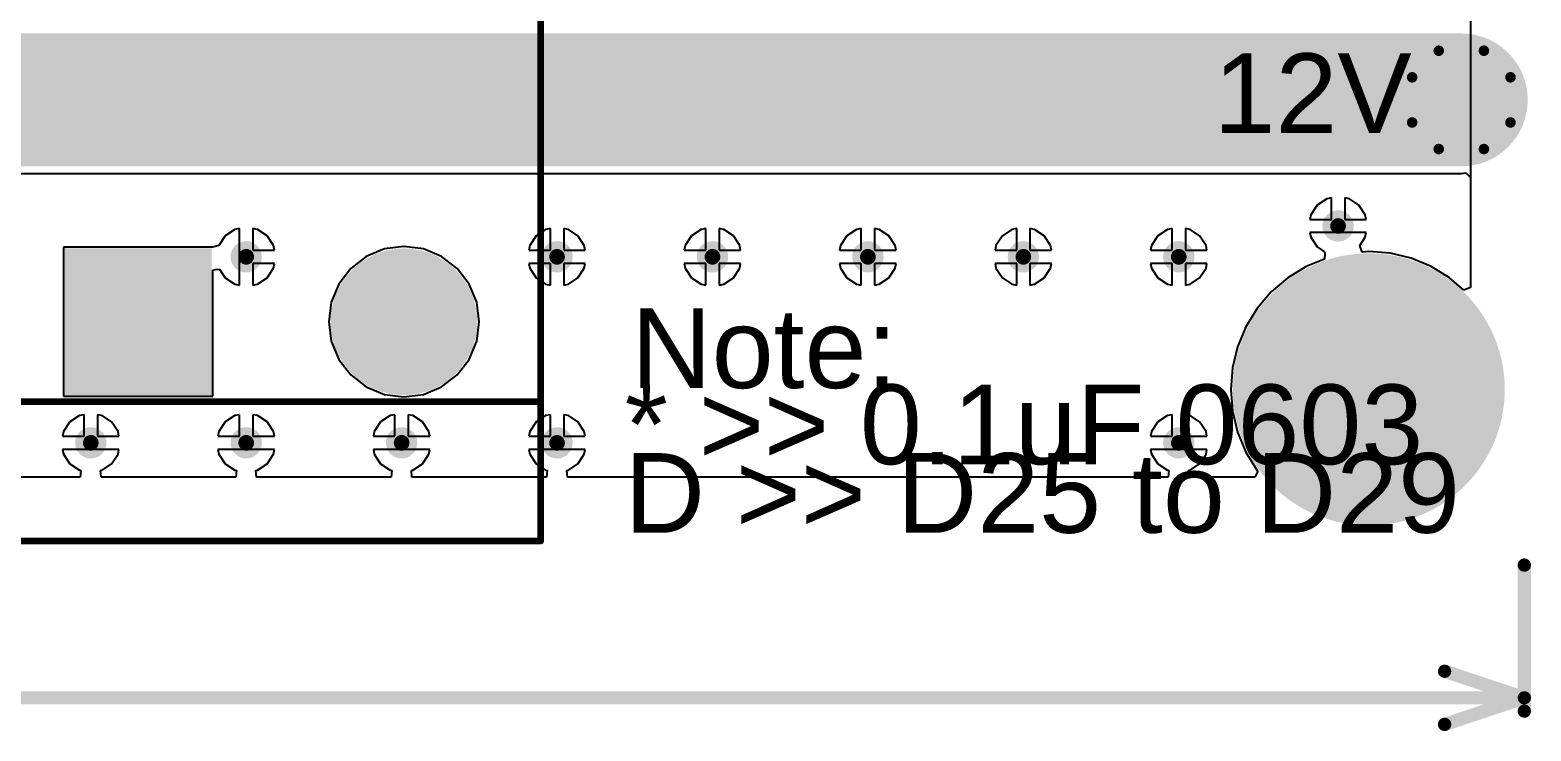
# Model space of a CAD drawing. Header units: millimetres. Extents: x -0.26 to 4.68, y -0.29 to 2.93.
# Drawn here: x 3.482 to 4.612, y -0.257 to 0.27 of the extents above; entities that cross this region are included whole.
import ezdxf

# ---------------------------------------------------------------- set-up
doc = ezdxf.new("R2010")
doc.units = ezdxf.units.MM
doc.header["$MEASUREMENT"] = 0
for name, color, linetype in [('BottomLayer', 5, 'Continuous'), ('BottomSolder', 6, 'Continuous'), ('Mechanical1', 6, 'Continuous'), ('MultiLayer', 9, 'Continuous'), ('PadHoleLayer', 156, 'Continuous'), ('TopLayer', 1, 'Continuous'), ('TopOverlay', 2, 'Continuous'), ('TopPaste', 8, 'Continuous'), ('TopSolder', 216, 'Continuous'), ('ViaHoleLayer', 16, 'Continuous')]:
    doc.layers.add(name, color=color, linetype=linetype)
doc.styles.add('Arial', font='arial.ttf', dxfattribs={"height": 0.2})

# ---------------------------------------------------------------- blocks, each defined once
blk = doc.blocks.new('HA0200500000G_12')
at = {"layer": 'BottomLayer'}
h = blk.add_hatch(color=5, dxfattribs=at)
edge = h.paths.add_edge_path()
edge.add_arc((-0.1, 0.15), 0.0512, 0, 360)
h = blk.add_hatch(color=5, dxfattribs=at)
edge = h.paths.add_edge_path()
edge.add_arc((0.1, 0.15), 0.0512, 0, 360)
blk.add_hatch(color=5, dxfattribs=at).paths.add_polyline_path([(-0.1512, -0.0988), (-0.0488, -0.0988), (-0.0488, -0.2012), (-0.1512, -0.2012)])
h = blk.add_hatch(color=5, dxfattribs=at)
edge = h.paths.add_edge_path()
edge.add_arc((0.1, -0.15), 0.0512, 0, 360)
at = {"layer": 'BottomSolder'}
h = blk.add_hatch(color=6, dxfattribs=at)
edge = h.paths.add_edge_path()
edge.add_arc((-0.1, 0.15), 0.0552, 0, 360)
h = blk.add_hatch(color=6, dxfattribs=at)
edge = h.paths.add_edge_path()
edge.add_arc((0.1, 0.15), 0.0552, 0, 360)
blk.add_hatch(color=6, dxfattribs=at).paths.add_polyline_path([(-0.1552, -0.0948), (-0.0448, -0.0948), (-0.0448, -0.2052), (-0.1552, -0.2052)])
h = blk.add_hatch(color=6, dxfattribs=at)
edge = h.paths.add_edge_path()
edge.add_arc((0.1, -0.15), 0.0552, 0, 360)
at = {"layer": 'MultiLayer'}
h = blk.add_hatch(color=9, dxfattribs=at)
edge = h.paths.add_edge_path()
edge.add_arc((-0.1, 0.15), 0.0512, 0, 360)
h = blk.add_hatch(color=9, dxfattribs=at)
edge = h.paths.add_edge_path()
edge.add_arc((0.1, 0.15), 0.0512, 0, 360)
blk.add_hatch(color=9, dxfattribs=at).paths.add_polyline_path([(-0.1512, -0.0988), (-0.0488, -0.0988), (-0.0488, -0.2012), (-0.1512, -0.2012)])
h = blk.add_hatch(color=9, dxfattribs=at)
edge = h.paths.add_edge_path()
edge.add_arc((0.1, -0.15), 0.0512, 0, 360)
at = {"layer": 'PadHoleLayer'}
h = blk.add_hatch(color=156, dxfattribs=at)
edge = h.paths.add_edge_path()
edge.add_arc((-0.1, 0.15), 0.0256, 0, 360)
h = blk.add_hatch(color=156, dxfattribs=at)
edge = h.paths.add_edge_path()
edge.add_arc((0.1, 0.15), 0.0256, 0, 360)
h = blk.add_hatch(color=156, dxfattribs=at)
edge = h.paths.add_edge_path()
edge.add_arc((-0.1, -0.15), 0.0256, 0, 360)
h = blk.add_hatch(color=156, dxfattribs=at)
edge = h.paths.add_edge_path()
edge.add_arc((0.1, -0.15), 0.0256, 0, 360)
at = {"layer": 'TopLayer'}
h = blk.add_hatch(color=1, dxfattribs=at)
edge = h.paths.add_edge_path()
edge.add_arc((-0.1, 0.15), 0.0512, 0, 360)
h = blk.add_hatch(color=1, dxfattribs=at)
edge = h.paths.add_edge_path()
edge.add_arc((0.1, 0.15), 0.0512, 0, 360)
blk.add_hatch(color=1, dxfattribs=at).paths.add_polyline_path([(-0.1512, -0.0988), (-0.0488, -0.0988), (-0.0488, -0.2012), (-0.1512, -0.2012)])
h = blk.add_hatch(color=1, dxfattribs=at)
edge = h.paths.add_edge_path()
edge.add_arc((0.1, -0.15), 0.0512, 0, 360)
at = {"layer": 'TopSolder'}
h = blk.add_hatch(color=216, dxfattribs=at)
edge = h.paths.add_edge_path()
edge.add_arc((-0.1, 0.15), 0.0552, 0, 360)
h = blk.add_hatch(color=216, dxfattribs=at)
edge = h.paths.add_edge_path()
edge.add_arc((0.1, 0.15), 0.0552, 0, 360)
blk.add_hatch(color=216, dxfattribs=at).paths.add_polyline_path([(-0.1552, -0.0948), (-0.0448, -0.0948), (-0.0448, -0.2052), (-0.1552, -0.2052)])
h = blk.add_hatch(color=216, dxfattribs=at)
edge = h.paths.add_edge_path()
edge.add_arc((0.1, -0.15), 0.0552, 0, 360)
at = {"layer": 'TopOverlay', "const_width": 0.005}
for points in [[(-0.301, 0.212), (0.203, 0.212)], [(-0.301, -0.21), (-0.301, 0.212)], [(0.203, -0.315), (0.203, 0.212)], [(-0.301, -0.21), (-0.195, -0.21)], [(-0.195, -0.21), (0.203, -0.21)], [(-0.195, -0.315), (-0.195, -0.21)], [(-0.195, -0.315), (0.203, -0.315)]]:
    blk.add_lwpolyline(points, dxfattribs=at)
at = {"layer": 'TopOverlay', "const_width": 0.0025}
for points in [[(-0.3023, 0.212, 1), (-0.2998, 0.212, 1)], [(-0.3023, 0.212, 1), (-0.2998, 0.212, 1)], [(0.2018, 0.212, 1), (0.2042, 0.212, 1)], [(0.2018, 0.212, 1), (0.2042, 0.212, 1)], [(-0.3023, -0.21, 1), (-0.2998, -0.21, 1)], [(-0.3023, -0.21, 1), (-0.2998, -0.21, 1)], [(-0.1963, -0.21, 1), (-0.1938, -0.21, 1)], [(-0.1963, -0.21, 1), (-0.1938, -0.21, 1)], [(-0.1963, -0.21, 1), (-0.1938, -0.21, 1)], [(0.2018, -0.21, 1), (0.2042, -0.21, 1)], [(-0.1963, -0.315, 1), (-0.1938, -0.315, 1)], [(-0.1963, -0.315, 1), (-0.1938, -0.315, 1)], [(0.2018, -0.315, 1), (0.2042, -0.315, 1)], [(0.2018, -0.315, 1), (0.2042, -0.315, 1)]]:
    blk.add_lwpolyline(points, format="xyb", close=True, dxfattribs=at)
blk = doc.blocks.new('T__________88')
at = {"layer": 'TopLayer'}
blk.add_hatch(color=1, dxfattribs=at).paths.add_polyline_path([(0.015, 0.03), (-0.015, 0.03), (-0.03, 0.015), (-0.03, -0.015), (-0.015, -0.03), (0.015, -0.03), (0.03, -0.015), (0.03, 0.015)])
at = {"layer": 'TopPaste'}
blk.add_hatch(color=8, dxfattribs=at).paths.add_polyline_path([(0.015, 0.03), (-0.015, 0.03), (-0.03, 0.015), (-0.03, -0.015), (-0.015, -0.03), (0.015, -0.03), (0.03, -0.015), (0.03, 0.015)])
at = {"layer": 'TopSolder'}
blk.add_hatch(color=216, dxfattribs=at).paths.add_polyline_path([(0.017, 0.034), (-0.017, 0.034), (-0.034, 0.017), (-0.034, -0.017), (-0.017, -0.034), (0.017, -0.034), (0.034, -0.017), (0.034, 0.017)])
at = {"layer": 'TopOverlay', "const_width": 0.00787}
for points in [[(-0.037, 0.017), (-0.017, 0.037)], [(-0.017, 0.037), (0.017, 0.037)], [(-0.017, 0.037), (0.017, 0.037)], [(0.017, 0.037), (0.037, 0.017)], [(-0.037, -0.017), (-0.037, 0.017)], [(0.037, -0.017), (0.037, 0.017)], [(-0.037, -0.017), (-0.017, -0.037)], [(0.017, -0.037), (0.037, -0.017)], [(-0.017, -0.037), (0.017, -0.037)], [(-0.017, -0.037), (0.017, -0.037)]]:
    blk.add_lwpolyline(points, dxfattribs=at)
at = {"layer": 'TopOverlay', "const_width": 0.00394}
for points in [[(-0.019, 0.037, 1), (-0.015, 0.037, 1)], [(-0.019, 0.037, 1), (-0.015, 0.037, 1)], [(-0.019, 0.037, 1), (-0.015, 0.037, 1)], [(0.015, 0.037, 1), (0.019, 0.037, 1)], [(0.015, 0.037, 1), (0.019, 0.037, 1)], [(0.015, 0.037, 1), (0.019, 0.037, 1)], [(-0.039, 0.017, 1), (-0.035, 0.017, 1)], [(-0.039, 0.017, 1), (-0.035, 0.017, 1)], [(0.035, 0.017, 1), (0.039, 0.017, 1)], [(0.035, 0.017, 1), (0.039, 0.017, 1)], [(-0.039, -0.017, 1), (-0.035, -0.017, 1)], [(-0.039, -0.017, 1), (-0.035, -0.017, 1)], [(0.035, -0.017, 1), (0.039, -0.017, 1)], [(0.035, -0.017, 1), (0.039, -0.017, 1)], [(-0.019, -0.037, 1), (-0.015, -0.037, 1)], [(-0.019, -0.037, 1), (-0.015, -0.037, 1)], [(-0.019, -0.037, 1), (-0.015, -0.037, 1)], [(0.015, -0.037, 1), (0.019, -0.037, 1)], [(0.015, -0.037, 1), (0.019, -0.037, 1)], [(0.015, -0.037, 1), (0.019, -0.037, 1)]]:
    blk.add_lwpolyline(points, format="xyb", close=True, dxfattribs=at)

msp = doc.modelspace()

# ---------------------------------------------------------------- hatches: boundary and pattern name
at = {"layer": 'BottomLayer'}
h = msp.add_hatch(color=5, dxfattribs=at)
edge = h.paths.add_edge_path()
edge.add_arc((4.467, 0.123), 0.0118, 0, 360)
h = msp.add_hatch(color=5, dxfattribs=at)
edge = h.paths.add_edge_path()
edge.add_arc((3.6451, 0.0998), 0.0118, 0, 360)
h = msp.add_hatch(color=5, dxfattribs=at)
edge = h.paths.add_edge_path()
edge.add_arc((3.8791, 0.0998), 0.0118, 0, 360)
h = msp.add_hatch(color=5, dxfattribs=at)
edge = h.paths.add_edge_path()
edge.add_arc((3.9961, 0.0998), 0.0118, 0, 360)
h = msp.add_hatch(color=5, dxfattribs=at)
edge = h.paths.add_edge_path()
edge.add_arc((4.1131, 0.0998), 0.0118, 0, 360)
h = msp.add_hatch(color=5, dxfattribs=at)
edge = h.paths.add_edge_path()
edge.add_arc((4.2301, 0.0998), 0.0118, 0, 360)
h = msp.add_hatch(color=5, dxfattribs=at)
edge = h.paths.add_edge_path()
edge.add_arc((4.3471, 0.0998), 0.0118, 0, 360)
h = msp.add_hatch(color=5, dxfattribs=at)
edge = h.paths.add_edge_path()
edge.add_arc((4.4901, 0), 0.0984, 0, 360)
h = msp.add_hatch(color=5, dxfattribs=at)
edge = h.paths.add_edge_path()
edge.add_arc((3.5281, -0.0402), 0.0118, 0, 360)
h = msp.add_hatch(color=5, dxfattribs=at)
edge = h.paths.add_edge_path()
edge.add_arc((3.6451, -0.0402), 0.0118, 0, 360)
h = msp.add_hatch(color=5, dxfattribs=at)
edge = h.paths.add_edge_path()
edge.add_arc((3.7621, -0.0402), 0.0118, 0, 360)
h = msp.add_hatch(color=5, dxfattribs=at)
edge = h.paths.add_edge_path()
edge.add_arc((3.8791, -0.0402), 0.0118, 0, 360)
h = msp.add_hatch(color=5, dxfattribs=at)
edge = h.paths.add_edge_path()
edge.add_arc((4.3471, -0.0402), 0.0118, 0, 360)
at = {"layer": 'BottomSolder'}
h = msp.add_hatch(color=6, dxfattribs=at)
edge = h.paths.add_edge_path()
edge.add_arc((4.467, 0.123), 0.00591, 0, 360)
h = msp.add_hatch(color=6, dxfattribs=at)
edge = h.paths.add_edge_path()
edge.add_arc((3.6451, 0.0998), 0.00591, 0, 360)
h = msp.add_hatch(color=6, dxfattribs=at)
edge = h.paths.add_edge_path()
edge.add_arc((3.8791, 0.0998), 0.00591, 0, 360)
h = msp.add_hatch(color=6, dxfattribs=at)
edge = h.paths.add_edge_path()
edge.add_arc((3.9961, 0.0998), 0.00591, 0, 360)
h = msp.add_hatch(color=6, dxfattribs=at)
edge = h.paths.add_edge_path()
edge.add_arc((4.1131, 0.0998), 0.00591, 0, 360)
h = msp.add_hatch(color=6, dxfattribs=at)
edge = h.paths.add_edge_path()
edge.add_arc((4.2301, 0.0998), 0.00591, 0, 360)
h = msp.add_hatch(color=6, dxfattribs=at)
edge = h.paths.add_edge_path()
edge.add_arc((4.3471, 0.0998), 0.00591, 0, 360)
h = msp.add_hatch(color=6, dxfattribs=at)
edge = h.paths.add_edge_path()
edge.add_arc((4.4901, 0), 0.1024, 0, 360)
h = msp.add_hatch(color=6, dxfattribs=at)
edge = h.paths.add_edge_path()
edge.add_arc((3.5281, -0.0402), 0.00591, 0, 360)
h = msp.add_hatch(color=6, dxfattribs=at)
edge = h.paths.add_edge_path()
edge.add_arc((3.6451, -0.0402), 0.00591, 0, 360)
h = msp.add_hatch(color=6, dxfattribs=at)
edge = h.paths.add_edge_path()
edge.add_arc((3.7621, -0.0402), 0.00591, 0, 360)
h = msp.add_hatch(color=6, dxfattribs=at)
edge = h.paths.add_edge_path()
edge.add_arc((3.8791, -0.0402), 0.00591, 0, 360)
h = msp.add_hatch(color=6, dxfattribs=at)
edge = h.paths.add_edge_path()
edge.add_arc((4.3471, -0.0402), 0.00591, 0, 360)
at = {"layer": 'MultiLayer'}
h = msp.add_hatch(color=9, dxfattribs=at)
edge = h.paths.add_edge_path()
edge.add_arc((4.4901, 0), 0.0984, 0, 360)
at = {"layer": 'PadHoleLayer'}
h = msp.add_hatch(color=156, dxfattribs=at)
edge = h.paths.add_edge_path()
edge.add_arc((4.4901, 0), 0.061, 0, 360)
at = {"layer": 'TopLayer'}
h = msp.add_hatch(color=1, dxfattribs=at)
edge = h.paths.add_edge_path()
edge.add_arc((4.467, 0.123), 0.0118, 0, 360)
h = msp.add_hatch(color=1, dxfattribs=at)
edge = h.paths.add_edge_path()
edge.add_arc((3.6451, 0.0998), 0.0118, 0, 360)
h = msp.add_hatch(color=1, dxfattribs=at)
edge = h.paths.add_edge_path()
edge.add_arc((3.8791, 0.0998), 0.0118, 0, 360)
h = msp.add_hatch(color=1, dxfattribs=at)
edge = h.paths.add_edge_path()
edge.add_arc((3.9961, 0.0998), 0.0118, 0, 360)
h = msp.add_hatch(color=1, dxfattribs=at)
edge = h.paths.add_edge_path()
edge.add_arc((4.1131, 0.0998), 0.0118, 0, 360)
h = msp.add_hatch(color=1, dxfattribs=at)
edge = h.paths.add_edge_path()
edge.add_arc((4.2301, 0.0998), 0.0118, 0, 360)
h = msp.add_hatch(color=1, dxfattribs=at)
edge = h.paths.add_edge_path()
edge.add_arc((4.3471, 0.0998), 0.0118, 0, 360)
h = msp.add_hatch(color=1, dxfattribs=at)
edge = h.paths.add_edge_path()
edge.add_arc((4.4901, 0), 0.0984, 0, 360)
h = msp.add_hatch(color=1, dxfattribs=at)
edge = h.paths.add_edge_path()
edge.add_arc((3.5281, -0.0402), 0.0118, 0, 360)
h = msp.add_hatch(color=1, dxfattribs=at)
edge = h.paths.add_edge_path()
edge.add_arc((3.6451, -0.0402), 0.0118, 0, 360)
h = msp.add_hatch(color=1, dxfattribs=at)
edge = h.paths.add_edge_path()
edge.add_arc((3.7621, -0.0402), 0.0118, 0, 360)
h = msp.add_hatch(color=1, dxfattribs=at)
edge = h.paths.add_edge_path()
edge.add_arc((3.8791, -0.0402), 0.0118, 0, 360)
h = msp.add_hatch(color=1, dxfattribs=at)
edge = h.paths.add_edge_path()
edge.add_arc((4.3471, -0.0402), 0.0118, 0, 360)
at = {"layer": 'TopSolder'}
h = msp.add_hatch(color=216, dxfattribs=at)
edge = h.paths.add_edge_path()
edge.add_arc((4.467, 0.123), 0.00591, 0, 360)
h = msp.add_hatch(color=216, dxfattribs=at)
edge = h.paths.add_edge_path()
edge.add_arc((3.6451, 0.0998), 0.00591, 0, 360)
h = msp.add_hatch(color=216, dxfattribs=at)
edge = h.paths.add_edge_path()
edge.add_arc((3.8791, 0.0998), 0.00591, 0, 360)
h = msp.add_hatch(color=216, dxfattribs=at)
edge = h.paths.add_edge_path()
edge.add_arc((3.9961, 0.0998), 0.00591, 0, 360)
h = msp.add_hatch(color=216, dxfattribs=at)
edge = h.paths.add_edge_path()
edge.add_arc((4.1131, 0.0998), 0.00591, 0, 360)
h = msp.add_hatch(color=216, dxfattribs=at)
edge = h.paths.add_edge_path()
edge.add_arc((4.2301, 0.0998), 0.00591, 0, 360)
h = msp.add_hatch(color=216, dxfattribs=at)
edge = h.paths.add_edge_path()
edge.add_arc((4.3471, 0.0998), 0.00591, 0, 360)
h = msp.add_hatch(color=216, dxfattribs=at)
edge = h.paths.add_edge_path()
edge.add_arc((4.4901, 0), 0.1024, 0, 360)
h = msp.add_hatch(color=216, dxfattribs=at)
edge = h.paths.add_edge_path()
edge.add_arc((3.5281, -0.0402), 0.00591, 0, 360)
h = msp.add_hatch(color=216, dxfattribs=at)
edge = h.paths.add_edge_path()
edge.add_arc((3.6451, -0.0402), 0.00591, 0, 360)
h = msp.add_hatch(color=216, dxfattribs=at)
edge = h.paths.add_edge_path()
edge.add_arc((3.7621, -0.0402), 0.00591, 0, 360)
h = msp.add_hatch(color=216, dxfattribs=at)
edge = h.paths.add_edge_path()
edge.add_arc((3.8791, -0.0402), 0.00591, 0, 360)
h = msp.add_hatch(color=216, dxfattribs=at)
edge = h.paths.add_edge_path()
edge.add_arc((4.3471, -0.0402), 0.00591, 0, 360)
at = {"layer": 'ViaHoleLayer'}
h = msp.add_hatch(color=16, dxfattribs=at)
edge = h.paths.add_edge_path()
edge.add_arc((4.467, 0.123), 0.00591, 0, 360)
h = msp.add_hatch(color=16, dxfattribs=at)
edge = h.paths.add_edge_path()
edge.add_arc((3.6451, 0.0998), 0.00591, 0, 360)
h = msp.add_hatch(color=16, dxfattribs=at)
edge = h.paths.add_edge_path()
edge.add_arc((3.8791, 0.0998), 0.00591, 0, 360)
h = msp.add_hatch(color=16, dxfattribs=at)
edge = h.paths.add_edge_path()
edge.add_arc((3.9961, 0.0998), 0.00591, 0, 360)
h = msp.add_hatch(color=16, dxfattribs=at)
edge = h.paths.add_edge_path()
edge.add_arc((4.1131, 0.0998), 0.00591, 0, 360)
h = msp.add_hatch(color=16, dxfattribs=at)
edge = h.paths.add_edge_path()
edge.add_arc((4.2301, 0.0998), 0.00591, 0, 360)
h = msp.add_hatch(color=16, dxfattribs=at)
edge = h.paths.add_edge_path()
edge.add_arc((4.3471, 0.0998), 0.00591, 0, 360)
h = msp.add_hatch(color=16, dxfattribs=at)
edge = h.paths.add_edge_path()
edge.add_arc((3.5281, -0.0402), 0.00591, 0, 360)
h = msp.add_hatch(color=16, dxfattribs=at)
edge = h.paths.add_edge_path()
edge.add_arc((3.6451, -0.0402), 0.00591, 0, 360)
h = msp.add_hatch(color=16, dxfattribs=at)
edge = h.paths.add_edge_path()
edge.add_arc((3.7621, -0.0402), 0.00591, 0, 360)
h = msp.add_hatch(color=16, dxfattribs=at)
edge = h.paths.add_edge_path()
edge.add_arc((3.8791, -0.0402), 0.00591, 0, 360)
h = msp.add_hatch(color=16, dxfattribs=at)
edge = h.paths.add_edge_path()
edge.add_arc((4.3471, -0.0402), 0.00591, 0, 360)

# ---------------------------------------------------------------- linework, layer by layer
at = {"layer": 'BottomLayer'}
for p, q in [((4.5668, 1.0676), (4.5668, 0.0768)), ((4.4513, 0.1387), (4.4465, 0.1315)), ((4.4585, 0.1435), (4.4513, 0.1387)), ((4.462, 0.1442), (4.4585, 0.1435)), ((4.462, 0.128), (4.462, 0.1442)), ((4.4755, 0.1435), (4.472, 0.1442)), ((4.472, 0.1442), (4.472, 0.128)), ((4.4827, 0.1387), (4.4755, 0.1435)), ((4.4875, 0.1315), (4.4827, 0.1387)), ((4.4465, 0.1315), (4.4458, 0.128)), ((4.4458, 0.128), (4.462, 0.128)), ((4.472, 0.128), (4.4882, 0.128)), ((4.4882, 0.128), (4.4875, 0.1315)), ((3.6293, 0.1155), (3.6245, 0.1083)), ((3.6365, 0.1203), (3.6293, 0.1155)), ((3.6401, 0.121), (3.6365, 0.1203)), ((3.6401, 0.0998), (3.6401, 0.121)), ((3.6536, 0.1203), (3.6501, 0.121)), ((3.6501, 0.121), (3.6501, 0.1048)), ((3.6608, 0.1155), (3.6536, 0.1203)), ((3.6656, 0.1083), (3.6608, 0.1155)), ((3.8633, 0.1155), (3.8585, 0.1083)), ((3.8705, 0.1203), (3.8633, 0.1155)), ((3.8741, 0.121), (3.8705, 0.1203)), ((3.8741, 0.1048), (3.8741, 0.121)), ((3.8876, 0.1203), (3.8841, 0.121)), ((3.8841, 0.121), (3.8841, 0.1048)), ((3.8948, 0.1155), (3.8876, 0.1203)), ((3.8996, 0.1083), (3.8948, 0.1155)), ((3.9803, 0.1155), (3.9755, 0.1083)), ((3.9875, 0.1203), (3.9803, 0.1155)), ((3.9911, 0.121), (3.9875, 0.1203)), ((3.9911, 0.1048), (3.9911, 0.121)), ((4.0046, 0.1203), (4.0011, 0.121)), ((4.0011, 0.121), (4.0011, 0.1048)), ((4.0118, 0.1155), (4.0046, 0.1203)), ((4.0166, 0.1083), (4.0118, 0.1155)), ((4.0973, 0.1155), (4.0925, 0.1083)), ((4.1045, 0.1203), (4.0973, 0.1155)), ((4.1081, 0.121), (4.1045, 0.1203)), ((4.1081, 0.1048), (4.1081, 0.121)), ((4.1216, 0.1203), (4.1181, 0.121)), ((4.1181, 0.121), (4.1181, 0.1048)), ((4.1288, 0.1155), (4.1216, 0.1203)), ((4.1336, 0.1083), (4.1288, 0.1155)), ((4.2143, 0.1155), (4.2095, 0.1083)), ((4.2215, 0.1203), (4.2143, 0.1155)), ((4.2251, 0.121), (4.2215, 0.1203)), ((4.2251, 0.1048), (4.2251, 0.121)), ((4.2386, 0.1203), (4.2351, 0.121)), ((4.2351, 0.121), (4.2351, 0.1048)), ((4.2458, 0.1155), (4.2386, 0.1203)), ((4.2506, 0.1083), (4.2458, 0.1155)), ((4.3313, 0.1155), (4.3265, 0.1083)), ((4.3385, 0.1203), (4.3313, 0.1155)), ((4.3421, 0.121), (4.3385, 0.1203)), ((4.3421, 0.1048), (4.3421, 0.121)), ((4.3556, 0.1203), (4.3521, 0.121)), ((4.3521, 0.121), (4.3521, 0.1048)), ((4.3628, 0.1155), (4.3556, 0.1203)), ((4.3676, 0.1083), (4.3628, 0.1155)), ((4.4882, 0.118), (4.4458, 0.118)), ((4.4458, 0.118), (4.4465, 0.1145)), ((4.4465, 0.1145), (4.4513, 0.1073)), ((4.4834, 0.1082), (4.4875, 0.1145)), ((4.4875, 0.1145), (4.4882, 0.118)), ((3.6192, 0.1071), (3.5076, 0.1071)), ((3.5076, 0.1071), (3.5076, -0.0052)), ((3.6197, 0.1071), (3.6192, 0.1071)), ((3.6238, 0.1081), (3.6197, 0.1071)), ((3.6245, 0.1083), (3.6238, 0.1081)), ((3.6501, 0.1048), (3.6663, 0.1048)), ((3.6663, 0.1048), (3.6656, 0.1083)), ((3.7492, 0.1057), (3.7355, 0.1)), ((3.7638, 0.1076), (3.7492, 0.1057)), ((3.7785, 0.1057), (3.7638, 0.1076)), ((3.7922, 0.1), (3.7785, 0.1057)), ((3.8585, 0.1083), (3.8578, 0.1048)), ((3.8578, 0.1048), (3.8741, 0.1048)), ((3.8841, 0.1048), (3.9003, 0.1048)), ((3.9003, 0.1048), (3.8996, 0.1083)), ((3.9755, 0.1083), (3.9748, 0.1048)), ((3.9748, 0.1048), (3.9911, 0.1048)), ((4.0011, 0.1048), (4.0173, 0.1048)), ((4.0173, 0.1048), (4.0166, 0.1083)), ((4.0925, 0.1083), (4.0918, 0.1048)), ((4.0918, 0.1048), (4.1081, 0.1048)), ((4.1181, 0.1048), (4.1343, 0.1048)), ((4.1343, 0.1048), (4.1336, 0.1083)), ((4.2095, 0.1083), (4.2088, 0.1048)), ((4.2088, 0.1048), (4.2251, 0.1048)), ((4.2351, 0.1048), (4.2513, 0.1048)), ((4.2513, 0.1048), (4.2506, 0.1083)), ((4.3265, 0.1083), (4.3258, 0.1048)), ((4.3258, 0.1048), (4.3421, 0.1048)), ((4.3521, 0.1048), (4.3683, 0.1048)), ((4.3683, 0.1048), (4.3676, 0.1083)), ((4.4513, 0.1073), (4.4569, 0.1035)), ((4.4571, 0.1024), (4.4567, 0.0981)), ((4.4569, 0.1035), (4.4571, 0.1024)), ((4.4852, 0.1034), (4.4834, 0.1082)), ((4.4901, 0.1037), (4.4852, 0.1034)), ((4.5063, 0.1025), (4.4901, 0.1037)), ((4.5221, 0.0987), (4.5063, 0.1025)), ((3.6219, 0.0903), (3.625, 0.0905)), ((3.625, 0.0905), (3.6293, 0.084)), ((3.6401, 0.0785), (3.6401, 0.0998)), ((3.6663, 0.0948), (3.6501, 0.0948)), ((3.6501, 0.0948), (3.6501, 0.0785)), ((3.6608, 0.084), (3.6656, 0.0913)), ((3.6656, 0.0913), (3.6663, 0.0948)), ((3.7238, 0.091), (3.7147, 0.0793)), ((3.7355, 0.1), (3.7238, 0.091)), ((3.8039, 0.091), (3.7922, 0.1)), ((3.8129, 0.0793), (3.8039, 0.091)), ((3.8741, 0.0948), (3.8578, 0.0948)), ((3.8578, 0.0948), (3.8585, 0.0913)), ((3.8585, 0.0913), (3.8633, 0.084)), ((3.8741, 0.0785), (3.8741, 0.0948)), ((3.9003, 0.0948), (3.8841, 0.0948)), ((3.8841, 0.0948), (3.8841, 0.0785)), ((3.8948, 0.084), (3.8996, 0.0913)), ((3.8996, 0.0913), (3.9003, 0.0948)), ((3.9911, 0.0948), (3.9748, 0.0948)), ((3.9748, 0.0948), (3.9755, 0.0913)), ((3.9755, 0.0913), (3.9803, 0.084)), ((3.9911, 0.0785), (3.9911, 0.0948)), ((4.0173, 0.0948), (4.0011, 0.0948)), ((4.0011, 0.0948), (4.0011, 0.0785)), ((4.0118, 0.084), (4.0166, 0.0913)), ((4.0166, 0.0913), (4.0173, 0.0948)), ((4.1081, 0.0948), (4.0918, 0.0948)), ((4.0918, 0.0948), (4.0925, 0.0913)), ((4.0925, 0.0913), (4.0973, 0.084)), ((4.1081, 0.0785), (4.1081, 0.0948)), ((4.1343, 0.0948), (4.1181, 0.0948)), ((4.1181, 0.0948), (4.1181, 0.0785)), ((4.1288, 0.084), (4.1336, 0.0913)), ((4.1336, 0.0913), (4.1343, 0.0948)), ((4.2251, 0.0948), (4.2088, 0.0948)), ((4.2088, 0.0948), (4.2095, 0.0913)), ((4.2095, 0.0913), (4.2143, 0.084)), ((4.2251, 0.0785), (4.2251, 0.0948)), ((4.2513, 0.0948), (4.2351, 0.0948)), ((4.2351, 0.0948), (4.2351, 0.0785)), ((4.2458, 0.084), (4.2506, 0.0913)), ((4.2506, 0.0913), (4.2513, 0.0948)), ((4.3421, 0.0948), (4.3258, 0.0948)), ((4.3258, 0.0948), (4.3265, 0.0913)), ((4.3265, 0.0913), (4.3313, 0.084)), ((4.3421, 0.0785), (4.3421, 0.0948)), ((4.3683, 0.0948), (4.3521, 0.0948)), ((4.3521, 0.0948), (4.3521, 0.0785)), ((4.3628, 0.084), (4.3676, 0.0913)), ((4.3676, 0.0913), (4.3683, 0.0948)), ((4.443, 0.0924), (4.4291, 0.0839)), ((4.4567, 0.0981), (4.443, 0.0924)), ((4.5372, 0.0924), (4.5221, 0.0987)), ((4.551, 0.0839), (4.5372, 0.0924)), ((3.62, 0.0897), (3.6219, 0.0903)), ((3.62, -0.0052), (3.62, 0.0897)), ((3.6293, 0.084), (3.6365, 0.0792)), ((3.6365, 0.0792), (3.6401, 0.0785)), ((3.6501, 0.0785), (3.6536, 0.0792)), ((3.6536, 0.0792), (3.6608, 0.084)), ((3.7147, 0.0793), (3.7091, 0.0656)), ((3.8186, 0.0656), (3.8129, 0.0793)), ((3.8633, 0.084), (3.8705, 0.0792)), ((3.8705, 0.0792), (3.8741, 0.0785)), ((3.8841, 0.0785), (3.8876, 0.0792)), ((3.8876, 0.0792), (3.8948, 0.084)), ((3.9803, 0.084), (3.9875, 0.0792)), ((3.9875, 0.0792), (3.9911, 0.0785)), ((4.0011, 0.0785), (4.0046, 0.0792)), ((4.0046, 0.0792), (4.0118, 0.084)), ((4.0973, 0.084), (4.1045, 0.0792)), ((4.1045, 0.0792), (4.1081, 0.0785)), ((4.1181, 0.0785), (4.1216, 0.0792)), ((4.1216, 0.0792), (4.1288, 0.084)), ((4.2143, 0.084), (4.2215, 0.0792)), ((4.2215, 0.0792), (4.2251, 0.0785)), ((4.2351, 0.0785), (4.2386, 0.0792)), ((4.2386, 0.0792), (4.2458, 0.084)), ((4.3313, 0.084), (4.3385, 0.0792)), ((4.3385, 0.0792), (4.3421, 0.0785)), ((4.3521, 0.0785), (4.3556, 0.0792)), ((4.3556, 0.0792), (4.3628, 0.084)), ((4.4291, 0.0839), (4.4167, 0.0734)), ((4.5618, 0.0747), (4.551, 0.0839)), ((4.4167, 0.0734), (4.4061, 0.061)), ((4.5668, 0.0768), (4.5618, 0.0747)), ((3.7091, 0.0656), (3.7072, 0.0509)), ((3.8205, 0.0509), (3.8186, 0.0656)), ((4.4061, 0.061), (4.3976, 0.0471)), ((3.7072, 0.0509), (3.7091, 0.0363)), ((3.8186, 0.0363), (3.8205, 0.0509)), ((4.3976, 0.0471), (4.3914, 0.0321)), ((3.7091, 0.0363), (3.7147, 0.0226)), ((3.8129, 0.0226), (3.8186, 0.0363)), ((3.7147, 0.0226), (3.7238, 0.0109)), ((3.8039, 0.0109), (3.8129, 0.0226)), ((4.3914, 0.0321), (4.3876, 0.0162)), ((4.3876, 0.0162), (4.3863, 0)), ((3.7238, 0.0109), (3.7355, 0.0019)), ((3.7355, 0.0019), (3.7492, -0.0038)), ((3.7785, -0.0038), (3.7922, 0.0019)), ((3.7922, 0.0019), (3.8039, 0.0109)), ((4.3863, 0), (4.3876, -0.0162)), ((3.5076, -0.0052), (3.62, -0.0052)), ((3.7492, -0.0038), (3.7638, -0.0057)), ((3.7638, -0.0057), (3.7785, -0.0038)), ((3.5195, -0.0197), (3.5123, -0.0245)), ((3.5231, -0.019), (3.5195, -0.0197)), ((3.5231, -0.0352), (3.5231, -0.019)), ((3.5366, -0.0197), (3.5331, -0.019)), ((3.5331, -0.019), (3.5331, -0.0352)), ((3.5438, -0.0245), (3.5366, -0.0197)), ((3.6365, -0.0197), (3.6293, -0.0245)), ((3.6401, -0.019), (3.6365, -0.0197)), ((3.6401, -0.0352), (3.6401, -0.019)), ((3.6536, -0.0197), (3.6501, -0.019)), ((3.6501, -0.019), (3.6501, -0.0352)), ((3.6608, -0.0245), (3.6536, -0.0197)), ((3.7535, -0.0197), (3.7463, -0.0245)), ((3.7571, -0.019), (3.7535, -0.0197)), ((3.7571, -0.0352), (3.7571, -0.019)), ((3.7706, -0.0197), (3.7671, -0.019)), ((3.7671, -0.019), (3.7671, -0.0352)), ((3.7778, -0.0245), (3.7706, -0.0197)), ((3.8705, -0.0197), (3.8633, -0.0245)), ((3.8741, -0.019), (3.8705, -0.0197)), ((3.8741, -0.0352), (3.8741, -0.019)), ((3.8876, -0.0197), (3.8841, -0.019)), ((3.8841, -0.019), (3.8841, -0.0352)), ((3.8948, -0.0245), (3.8876, -0.0197)), ((4.3385, -0.0197), (4.3313, -0.0245)), ((4.3421, -0.019), (4.3385, -0.0197)), ((4.3421, -0.0352), (4.3421, -0.019)), ((4.3556, -0.0197), (4.3521, -0.019)), ((4.3521, -0.019), (4.3521, -0.0352)), ((4.3628, -0.0245), (4.3556, -0.0197)), ((4.3876, -0.0162), (4.3914, -0.0321)), ((3.5075, -0.0317), (3.5068, -0.0352)), ((3.5123, -0.0245), (3.5075, -0.0317)), ((3.5486, -0.0317), (3.5438, -0.0245)), ((3.5493, -0.0352), (3.5486, -0.0317)), ((3.6245, -0.0317), (3.6238, -0.0352)), ((3.6293, -0.0245), (3.6245, -0.0317)), ((3.6656, -0.0317), (3.6608, -0.0245)), ((3.6663, -0.0352), (3.6656, -0.0317)), ((3.7415, -0.0317), (3.7408, -0.0352)), ((3.7463, -0.0245), (3.7415, -0.0317)), ((3.7826, -0.0317), (3.7778, -0.0245)), ((3.7833, -0.0352), (3.7826, -0.0317)), ((3.8585, -0.0317), (3.8578, -0.0352)), ((3.8633, -0.0245), (3.8585, -0.0317)), ((3.8996, -0.0317), (3.8948, -0.0245)), ((3.9003, -0.0352), (3.8996, -0.0317)), ((4.3265, -0.0317), (4.3258, -0.0352)), ((4.3313, -0.0245), (4.3265, -0.0317)), ((4.3676, -0.0317), (4.3628, -0.0245)), ((4.3683, -0.0352), (4.3676, -0.0317)), ((4.3914, -0.0321), (4.3976, -0.0471)), ((3.5068, -0.0352), (3.5231, -0.0352)), ((3.5331, -0.0352), (3.5493, -0.0352)), ((3.6238, -0.0352), (3.6401, -0.0352)), ((3.6501, -0.0352), (3.6663, -0.0352)), ((3.7408, -0.0352), (3.7571, -0.0352)), ((3.7671, -0.0352), (3.7833, -0.0352)), ((3.8578, -0.0352), (3.8741, -0.0352)), ((3.8841, -0.0352), (3.9003, -0.0352)), ((4.3258, -0.0352), (4.3421, -0.0352)), ((4.3521, -0.0352), (4.3683, -0.0352)), ((3.5493, -0.0452), (3.5068, -0.0452)), ((3.5068, -0.0452), (3.5075, -0.0487)), ((3.5075, -0.0487), (3.5123, -0.056)), ((3.5123, -0.056), (3.5195, -0.0608)), ((3.5366, -0.0608), (3.5438, -0.056)), ((3.5438, -0.056), (3.5486, -0.0487)), ((3.5486, -0.0487), (3.5493, -0.0452)), ((3.6663, -0.0452), (3.6238, -0.0452)), ((3.6238, -0.0452), (3.6245, -0.0487)), ((3.6245, -0.0487), (3.6293, -0.056)), ((3.6293, -0.056), (3.6365, -0.0608)), ((3.6536, -0.0608), (3.6608, -0.056)), ((3.6608, -0.056), (3.6656, -0.0487)), ((3.6656, -0.0487), (3.6663, -0.0452)), ((3.7833, -0.0452), (3.7408, -0.0452)), ((3.7408, -0.0452), (3.7415, -0.0487)), ((3.7415, -0.0487), (3.7463, -0.056)), ((3.7463, -0.056), (3.7535, -0.0608)), ((3.7706, -0.0608), (3.7778, -0.056)), ((3.7778, -0.056), (3.7826, -0.0487)), ((3.7826, -0.0487), (3.7833, -0.0452)), ((3.9003, -0.0452), (3.8578, -0.0452)), ((3.8578, -0.0452), (3.8585, -0.0487)), ((3.8585, -0.0487), (3.8633, -0.056)), ((3.8633, -0.056), (3.8705, -0.0608)), ((3.8876, -0.0608), (3.8948, -0.056)), ((3.8948, -0.056), (3.8996, -0.0487)), ((3.8996, -0.0487), (3.9003, -0.0452)), ((4.3683, -0.0452), (4.3258, -0.0452)), ((4.3258, -0.0452), (4.3265, -0.0487)), ((4.3265, -0.0487), (4.3313, -0.056)), ((4.3313, -0.056), (4.3385, -0.0608)), ((4.3556, -0.0608), (4.3628, -0.056)), ((4.3628, -0.056), (4.3676, -0.0487)), ((4.3676, -0.0487), (4.3683, -0.0452)), ((4.3976, -0.0471), (4.4061, -0.061)), ((3.5202, -0.066), (3.4189, -0.066)), ((3.5195, -0.0608), (3.5207, -0.061)), ((3.5207, -0.061), (3.5202, -0.066)), ((3.5354, -0.061), (3.5366, -0.0608)), ((3.5359, -0.066), (3.5354, -0.061)), ((3.6372, -0.066), (3.5359, -0.066)), ((3.6365, -0.0608), (3.6377, -0.061)), ((3.6377, -0.061), (3.6372, -0.066)), ((3.6524, -0.061), (3.6536, -0.0608)), ((3.6529, -0.066), (3.6524, -0.061)), ((3.7542, -0.066), (3.6529, -0.066)), ((3.7535, -0.0608), (3.7547, -0.061)), ((3.7547, -0.061), (3.7542, -0.066)), ((3.7694, -0.061), (3.7706, -0.0608)), ((3.7699, -0.066), (3.7694, -0.061)), ((3.8712, -0.066), (3.7699, -0.066)), ((3.8705, -0.0608), (3.8717, -0.061)), ((3.8717, -0.061), (3.8712, -0.066)), ((3.8864, -0.061), (3.8876, -0.0608)), ((3.8869, -0.066), (3.8864, -0.061)), ((4.3392, -0.066), (3.8869, -0.066)), ((4.3385, -0.0608), (4.3397, -0.061)), ((4.3397, -0.061), (4.3392, -0.066)), ((4.3544, -0.061), (4.3556, -0.0608)), ((4.3549, -0.066), (4.3544, -0.061)), ((4.4044, -0.066), (4.3549, -0.066)), ((4.4065, -0.0615), (4.4044, -0.066)), ((4.4061, -0.061), (4.4065, -0.0615))]:
    msp.add_line(p, q, dxfattribs=at)
at = {"layer": 'Mechanical1', "const_width": 0.01}
for points in [[(4.6072, -0.2421), (4.6072, -0.1322)], [(4.5472, -0.2121), (4.6072, -0.2321)], [(2.5099, -0.2321), (4.6072, -0.2321)], [(4.5472, -0.2521), (4.6072, -0.2321)]]:
    msp.add_lwpolyline(points, dxfattribs=at)
at = {"layer": 'Mechanical1', "const_width": 0.005}
for points in [[(4.6047, -0.1322, 1), (4.6097, -0.1322, 1)], [(4.5447, -0.2121, 1), (4.5497, -0.2121, 1)], [(4.6047, -0.2321, 1), (4.6097, -0.2321, 1)], [(4.6047, -0.2321, 1), (4.6097, -0.2321, 1)], [(4.6047, -0.2321, 1), (4.6097, -0.2321, 1)], [(4.6047, -0.2421, 1), (4.6097, -0.2421, 1)], [(4.5447, -0.2521, 1), (4.5497, -0.2521, 1)]]:
    msp.add_lwpolyline(points, format="xyb", close=True, dxfattribs=at)
at = {"layer": 'TopLayer'}
for p, q in [((0.5648, 0.1625), (4.5598, 0.1625)), ((4.5598, 0.1625), (4.5631, 0.1629)), ((4.5631, 0.1629), (4.5668, 0.1596)), ((4.5668, 0.1596), (4.5668, 0.0768)), ((4.4513, 0.1387), (4.4465, 0.1315)), ((4.4585, 0.1435), (4.4513, 0.1387)), ((4.462, 0.1442), (4.4585, 0.1435)), ((4.462, 0.128), (4.462, 0.1442)), ((4.4755, 0.1435), (4.472, 0.1442)), ((4.472, 0.1442), (4.472, 0.128)), ((4.4827, 0.1387), (4.4755, 0.1435)), ((4.4875, 0.1315), (4.4827, 0.1387)), ((4.4465, 0.1315), (4.4458, 0.128)), ((4.4458, 0.128), (4.462, 0.128)), ((4.472, 0.128), (4.4882, 0.128)), ((4.4882, 0.128), (4.4875, 0.1315)), ((3.6293, 0.1155), (3.6245, 0.1083)), ((3.6365, 0.1203), (3.6293, 0.1155)), ((3.6401, 0.121), (3.6365, 0.1203)), ((3.6401, 0.0998), (3.6401, 0.121)), ((3.6536, 0.1203), (3.6501, 0.121)), ((3.6501, 0.121), (3.6501, 0.1048)), ((3.6608, 0.1155), (3.6536, 0.1203)), ((3.6656, 0.1083), (3.6608, 0.1155)), ((3.8633, 0.1155), (3.8585, 0.1083)), ((3.8705, 0.1203), (3.8633, 0.1155)), ((3.8741, 0.121), (3.8705, 0.1203)), ((3.8741, 0.1048), (3.8741, 0.121)), ((3.8876, 0.1203), (3.8841, 0.121)), ((3.8841, 0.121), (3.8841, 0.1048)), ((3.8948, 0.1155), (3.8876, 0.1203)), ((3.8996, 0.1083), (3.8948, 0.1155)), ((3.9803, 0.1155), (3.9755, 0.1083)), ((3.9875, 0.1203), (3.9803, 0.1155)), ((3.9911, 0.121), (3.9875, 0.1203)), ((3.9911, 0.1048), (3.9911, 0.121)), ((4.0046, 0.1203), (4.0011, 0.121)), ((4.0011, 0.121), (4.0011, 0.1048)), ((4.0118, 0.1155), (4.0046, 0.1203)), ((4.0166, 0.1083), (4.0118, 0.1155)), ((4.0973, 0.1155), (4.0925, 0.1083)), ((4.1045, 0.1203), (4.0973, 0.1155)), ((4.1081, 0.121), (4.1045, 0.1203)), ((4.1081, 0.1048), (4.1081, 0.121)), ((4.1216, 0.1203), (4.1181, 0.121)), ((4.1181, 0.121), (4.1181, 0.1048)), ((4.1288, 0.1155), (4.1216, 0.1203)), ((4.1336, 0.1083), (4.1288, 0.1155)), ((4.2143, 0.1155), (4.2095, 0.1083)), ((4.2215, 0.1203), (4.2143, 0.1155)), ((4.2251, 0.121), (4.2215, 0.1203)), ((4.2251, 0.1048), (4.2251, 0.121)), ((4.2386, 0.1203), (4.2351, 0.121)), ((4.2351, 0.121), (4.2351, 0.1048)), ((4.2458, 0.1155), (4.2386, 0.1203)), ((4.2506, 0.1083), (4.2458, 0.1155)), ((4.3313, 0.1155), (4.3265, 0.1083)), ((4.3385, 0.1203), (4.3313, 0.1155)), ((4.3421, 0.121), (4.3385, 0.1203)), ((4.3421, 0.1048), (4.3421, 0.121)), ((4.3556, 0.1203), (4.3521, 0.121)), ((4.3521, 0.121), (4.3521, 0.1048)), ((4.3628, 0.1155), (4.3556, 0.1203)), ((4.3676, 0.1083), (4.3628, 0.1155)), ((4.4882, 0.118), (4.4458, 0.118)), ((4.4458, 0.118), (4.4465, 0.1145)), ((4.4465, 0.1145), (4.4513, 0.1073)), ((4.4834, 0.1082), (4.4875, 0.1145)), ((4.4875, 0.1145), (4.4882, 0.118)), ((3.6192, 0.1071), (3.5076, 0.1071)), ((3.5076, 0.1071), (3.5076, -0.0052)), ((3.6197, 0.1071), (3.6192, 0.1071)), ((3.6238, 0.1081), (3.6197, 0.1071)), ((3.6245, 0.1083), (3.6238, 0.1081)), ((3.6501, 0.1048), (3.6663, 0.1048)), ((3.6663, 0.1048), (3.6656, 0.1083)), ((3.7492, 0.1057), (3.7355, 0.1)), ((3.7638, 0.1076), (3.7492, 0.1057)), ((3.7785, 0.1057), (3.7638, 0.1076)), ((3.7922, 0.1), (3.7785, 0.1057)), ((3.8585, 0.1083), (3.8578, 0.1048)), ((3.8578, 0.1048), (3.8741, 0.1048)), ((3.8841, 0.1048), (3.9003, 0.1048)), ((3.9003, 0.1048), (3.8996, 0.1083)), ((3.9755, 0.1083), (3.9748, 0.1048)), ((3.9748, 0.1048), (3.9911, 0.1048)), ((4.0011, 0.1048), (4.0173, 0.1048)), ((4.0173, 0.1048), (4.0166, 0.1083)), ((4.0925, 0.1083), (4.0918, 0.1048)), ((4.0918, 0.1048), (4.1081, 0.1048)), ((4.1181, 0.1048), (4.1343, 0.1048)), ((4.1343, 0.1048), (4.1336, 0.1083)), ((4.2095, 0.1083), (4.2088, 0.1048)), ((4.2088, 0.1048), (4.2251, 0.1048)), ((4.2351, 0.1048), (4.2513, 0.1048)), ((4.2513, 0.1048), (4.2506, 0.1083)), ((4.3265, 0.1083), (4.3258, 0.1048)), ((4.3258, 0.1048), (4.3421, 0.1048)), ((4.3521, 0.1048), (4.3683, 0.1048)), ((4.3683, 0.1048), (4.3676, 0.1083)), ((4.4513, 0.1073), (4.4569, 0.1035)), ((4.4571, 0.1024), (4.4567, 0.0981)), ((4.4569, 0.1035), (4.4571, 0.1024)), ((4.4852, 0.1034), (4.4834, 0.1082)), ((4.4901, 0.1037), (4.4852, 0.1034)), ((4.5063, 0.1025), (4.4901, 0.1037)), ((4.5221, 0.0987), (4.5063, 0.1025)), ((3.6219, 0.0903), (3.625, 0.0905)), ((3.625, 0.0905), (3.6293, 0.084)), ((3.6401, 0.0785), (3.6401, 0.0998)), ((3.6663, 0.0948), (3.6501, 0.0948)), ((3.6501, 0.0948), (3.6501, 0.0785)), ((3.6608, 0.084), (3.6656, 0.0913)), ((3.6656, 0.0913), (3.6663, 0.0948)), ((3.7238, 0.091), (3.7147, 0.0793)), ((3.7355, 0.1), (3.7238, 0.091)), ((3.8039, 0.091), (3.7922, 0.1)), ((3.8129, 0.0793), (3.8039, 0.091)), ((3.8741, 0.0948), (3.8578, 0.0948)), ((3.8578, 0.0948), (3.8585, 0.0913)), ((3.8585, 0.0913), (3.8633, 0.084)), ((3.8741, 0.0785), (3.8741, 0.0948)), ((3.9003, 0.0948), (3.8841, 0.0948)), ((3.8841, 0.0948), (3.8841, 0.0785)), ((3.8948, 0.084), (3.8996, 0.0913)), ((3.8996, 0.0913), (3.9003, 0.0948)), ((3.9911, 0.0948), (3.9748, 0.0948)), ((3.9748, 0.0948), (3.9755, 0.0913)), ((3.9755, 0.0913), (3.9803, 0.084)), ((3.9911, 0.0785), (3.9911, 0.0948)), ((4.0173, 0.0948), (4.0011, 0.0948)), ((4.0011, 0.0948), (4.0011, 0.0785)), ((4.0118, 0.084), (4.0166, 0.0913)), ((4.0166, 0.0913), (4.0173, 0.0948)), ((4.1081, 0.0948), (4.0918, 0.0948)), ((4.0918, 0.0948), (4.0925, 0.0913)), ((4.0925, 0.0913), (4.0973, 0.084)), ((4.1081, 0.0785), (4.1081, 0.0948)), ((4.1343, 0.0948), (4.1181, 0.0948)), ((4.1181, 0.0948), (4.1181, 0.0785)), ((4.1288, 0.084), (4.1336, 0.0913)), ((4.1336, 0.0913), (4.1343, 0.0948)), ((4.2251, 0.0948), (4.2088, 0.0948)), ((4.2088, 0.0948), (4.2095, 0.0913)), ((4.2095, 0.0913), (4.2143, 0.084)), ((4.2251, 0.0785), (4.2251, 0.0948)), ((4.2513, 0.0948), (4.2351, 0.0948)), ((4.2351, 0.0948), (4.2351, 0.0785)), ((4.2458, 0.084), (4.2506, 0.0913)), ((4.2506, 0.0913), (4.2513, 0.0948)), ((4.3421, 0.0948), (4.3258, 0.0948)), ((4.3258, 0.0948), (4.3265, 0.0913)), ((4.3265, 0.0913), (4.3313, 0.084)), ((4.3421, 0.0785), (4.3421, 0.0948)), ((4.3683, 0.0948), (4.3521, 0.0948)), ((4.3521, 0.0948), (4.3521, 0.0785)), ((4.3628, 0.084), (4.3676, 0.0913)), ((4.3676, 0.0913), (4.3683, 0.0948)), ((4.443, 0.0924), (4.4291, 0.0839)), ((4.4567, 0.0981), (4.443, 0.0924)), ((4.5372, 0.0924), (4.5221, 0.0987)), ((4.551, 0.0839), (4.5372, 0.0924)), ((3.62, 0.0897), (3.6219, 0.0903)), ((3.62, -0.0052), (3.62, 0.0897)), ((3.6293, 0.084), (3.6365, 0.0792)), ((3.6365, 0.0792), (3.6401, 0.0785)), ((3.6501, 0.0785), (3.6536, 0.0792)), ((3.6536, 0.0792), (3.6608, 0.084)), ((3.7147, 0.0793), (3.7091, 0.0656)), ((3.8186, 0.0656), (3.8129, 0.0793)), ((3.8633, 0.084), (3.8705, 0.0792)), ((3.8705, 0.0792), (3.8741, 0.0785)), ((3.8841, 0.0785), (3.8876, 0.0792)), ((3.8876, 0.0792), (3.8948, 0.084)), ((3.9803, 0.084), (3.9875, 0.0792)), ((3.9875, 0.0792), (3.9911, 0.0785)), ((4.0011, 0.0785), (4.0046, 0.0792)), ((4.0046, 0.0792), (4.0118, 0.084)), ((4.0973, 0.084), (4.1045, 0.0792)), ((4.1045, 0.0792), (4.1081, 0.0785)), ((4.1181, 0.0785), (4.1216, 0.0792)), ((4.1216, 0.0792), (4.1288, 0.084)), ((4.2143, 0.084), (4.2215, 0.0792)), ((4.2215, 0.0792), (4.2251, 0.0785)), ((4.2351, 0.0785), (4.2386, 0.0792)), ((4.2386, 0.0792), (4.2458, 0.084)), ((4.3313, 0.084), (4.3385, 0.0792)), ((4.3385, 0.0792), (4.3421, 0.0785)), ((4.3521, 0.0785), (4.3556, 0.0792)), ((4.3556, 0.0792), (4.3628, 0.084)), ((4.4291, 0.0839), (4.4167, 0.0734)), ((4.5618, 0.0747), (4.551, 0.0839)), ((4.4167, 0.0734), (4.4061, 0.061)), ((4.5668, 0.0768), (4.5618, 0.0747)), ((3.7091, 0.0656), (3.7072, 0.0509)), ((3.8205, 0.0509), (3.8186, 0.0656)), ((4.4061, 0.061), (4.3976, 0.0471)), ((3.7072, 0.0509), (3.7091, 0.0363)), ((3.8186, 0.0363), (3.8205, 0.0509)), ((4.3976, 0.0471), (4.3914, 0.0321)), ((3.7091, 0.0363), (3.7147, 0.0226)), ((3.8129, 0.0226), (3.8186, 0.0363)), ((3.7147, 0.0226), (3.7238, 0.0109)), ((3.8039, 0.0109), (3.8129, 0.0226)), ((4.3914, 0.0321), (4.3876, 0.0162)), ((4.3876, 0.0162), (4.3863, 0)), ((3.7238, 0.0109), (3.7355, 0.0019)), ((3.7355, 0.0019), (3.7492, -0.0038)), ((3.7785, -0.0038), (3.7922, 0.0019)), ((3.7922, 0.0019), (3.8039, 0.0109)), ((4.3863, 0), (4.3876, -0.0162)), ((3.5076, -0.0052), (3.62, -0.0052)), ((3.7492, -0.0038), (3.7638, -0.0057)), ((3.7638, -0.0057), (3.7785, -0.0038)), ((3.5195, -0.0197), (3.5123, -0.0245)), ((3.5231, -0.019), (3.5195, -0.0197)), ((3.5231, -0.0352), (3.5231, -0.019)), ((3.5366, -0.0197), (3.5331, -0.019)), ((3.5331, -0.019), (3.5331, -0.0352)), ((3.5438, -0.0245), (3.5366, -0.0197)), ((3.6365, -0.0197), (3.6293, -0.0245)), ((3.6401, -0.019), (3.6365, -0.0197)), ((3.6401, -0.0352), (3.6401, -0.019)), ((3.6536, -0.0197), (3.6501, -0.019)), ((3.6501, -0.019), (3.6501, -0.0352)), ((3.6608, -0.0245), (3.6536, -0.0197)), ((3.7535, -0.0197), (3.7463, -0.0245)), ((3.7571, -0.019), (3.7535, -0.0197)), ((3.7571, -0.0352), (3.7571, -0.019)), ((3.7706, -0.0197), (3.7671, -0.019)), ((3.7671, -0.019), (3.7671, -0.0352)), ((3.7778, -0.0245), (3.7706, -0.0197)), ((3.8705, -0.0197), (3.8633, -0.0245)), ((3.8741, -0.019), (3.8705, -0.0197)), ((3.8741, -0.0352), (3.8741, -0.019)), ((3.8876, -0.0197), (3.8841, -0.019)), ((3.8841, -0.019), (3.8841, -0.0352)), ((3.8948, -0.0245), (3.8876, -0.0197)), ((4.3385, -0.0197), (4.3313, -0.0245)), ((4.3421, -0.019), (4.3385, -0.0197)), ((4.3421, -0.0352), (4.3421, -0.019)), ((4.3556, -0.0197), (4.3521, -0.019)), ((4.3521, -0.019), (4.3521, -0.0352)), ((4.3628, -0.0245), (4.3556, -0.0197)), ((4.3876, -0.0162), (4.3914, -0.0321)), ((3.5075, -0.0317), (3.5068, -0.0352)), ((3.5123, -0.0245), (3.5075, -0.0317)), ((3.5486, -0.0317), (3.5438, -0.0245)), ((3.5493, -0.0352), (3.5486, -0.0317)), ((3.6245, -0.0317), (3.6238, -0.0352)), ((3.6293, -0.0245), (3.6245, -0.0317)), ((3.6656, -0.0317), (3.6608, -0.0245)), ((3.6663, -0.0352), (3.6656, -0.0317)), ((3.7415, -0.0317), (3.7408, -0.0352)), ((3.7463, -0.0245), (3.7415, -0.0317)), ((3.7826, -0.0317), (3.7778, -0.0245)), ((3.7833, -0.0352), (3.7826, -0.0317)), ((3.8585, -0.0317), (3.8578, -0.0352)), ((3.8633, -0.0245), (3.8585, -0.0317)), ((3.8996, -0.0317), (3.8948, -0.0245)), ((3.9003, -0.0352), (3.8996, -0.0317)), ((4.3265, -0.0317), (4.3258, -0.0352)), ((4.3313, -0.0245), (4.3265, -0.0317)), ((4.3676, -0.0317), (4.3628, -0.0245)), ((4.3683, -0.0352), (4.3676, -0.0317)), ((4.3914, -0.0321), (4.3976, -0.0471)), ((3.5068, -0.0352), (3.5231, -0.0352)), ((3.5331, -0.0352), (3.5493, -0.0352)), ((3.6238, -0.0352), (3.6401, -0.0352)), ((3.6501, -0.0352), (3.6663, -0.0352)), ((3.7408, -0.0352), (3.7571, -0.0352)), ((3.7671, -0.0352), (3.7833, -0.0352)), ((3.8578, -0.0352), (3.8741, -0.0352)), ((3.8841, -0.0352), (3.9003, -0.0352)), ((4.3258, -0.0352), (4.3421, -0.0352)), ((4.3521, -0.0352), (4.3683, -0.0352)), ((3.5493, -0.0452), (3.5068, -0.0452)), ((3.5068, -0.0452), (3.5075, -0.0487)), ((3.5075, -0.0487), (3.5123, -0.056)), ((3.5123, -0.056), (3.5195, -0.0608)), ((3.5366, -0.0608), (3.5438, -0.056)), ((3.5438, -0.056), (3.5486, -0.0487)), ((3.5486, -0.0487), (3.5493, -0.0452)), ((3.6663, -0.0452), (3.6238, -0.0452)), ((3.6238, -0.0452), (3.6245, -0.0487)), ((3.6245, -0.0487), (3.6293, -0.056)), ((3.6293, -0.056), (3.6365, -0.0608)), ((3.6536, -0.0608), (3.6608, -0.056)), ((3.6608, -0.056), (3.6656, -0.0487)), ((3.6656, -0.0487), (3.6663, -0.0452)), ((3.7833, -0.0452), (3.7408, -0.0452)), ((3.7408, -0.0452), (3.7415, -0.0487)), ((3.7415, -0.0487), (3.7463, -0.056)), ((3.7463, -0.056), (3.7535, -0.0608)), ((3.7706, -0.0608), (3.7778, -0.056)), ((3.7778, -0.056), (3.7826, -0.0487)), ((3.7826, -0.0487), (3.7833, -0.0452)), ((3.9003, -0.0452), (3.8578, -0.0452)), ((3.8578, -0.0452), (3.8585, -0.0487)), ((3.8585, -0.0487), (3.8633, -0.056)), ((3.8633, -0.056), (3.8705, -0.0608)), ((3.8876, -0.0608), (3.8948, -0.056)), ((3.8948, -0.056), (3.8996, -0.0487)), ((3.8996, -0.0487), (3.9003, -0.0452)), ((4.3683, -0.0452), (4.3258, -0.0452)), ((4.3258, -0.0452), (4.3265, -0.0487)), ((4.3265, -0.0487), (4.3313, -0.056)), ((4.3313, -0.056), (4.3385, -0.0608)), ((4.3556, -0.0608), (4.3628, -0.056)), ((4.3628, -0.056), (4.3676, -0.0487)), ((4.3676, -0.0487), (4.3683, -0.0452)), ((4.3976, -0.0471), (4.4061, -0.061)), ((3.5202, -0.066), (3.4189, -0.066)), ((3.5195, -0.0608), (3.5207, -0.061)), ((3.5207, -0.061), (3.5202, -0.066)), ((3.5354, -0.061), (3.5366, -0.0608)), ((3.5359, -0.066), (3.5354, -0.061)), ((3.6372, -0.066), (3.5359, -0.066)), ((3.6365, -0.0608), (3.6377, -0.061)), ((3.6377, -0.061), (3.6372, -0.066)), ((3.6524, -0.061), (3.6536, -0.0608)), ((3.6529, -0.066), (3.6524, -0.061)), ((3.7542, -0.066), (3.6529, -0.066)), ((3.7535, -0.0608), (3.7547, -0.061)), ((3.7547, -0.061), (3.7542, -0.066)), ((3.7694, -0.061), (3.7706, -0.0608)), ((3.7699, -0.066), (3.7694, -0.061)), ((3.8712, -0.066), (3.7699, -0.066)), ((3.8705, -0.0608), (3.8717, -0.061)), ((3.8717, -0.061), (3.8712, -0.066)), ((3.8864, -0.061), (3.8876, -0.0608)), ((3.8869, -0.066), (3.8864, -0.061)), ((4.3392, -0.066), (3.8869, -0.066)), ((4.3385, -0.0608), (4.3397, -0.061)), ((4.3397, -0.061), (4.3392, -0.066)), ((4.3544, -0.061), (4.3556, -0.0608)), ((4.3549, -0.066), (4.3544, -0.061)), ((4.4044, -0.066), (4.3549, -0.066)), ((4.4065, -0.0615), (4.4044, -0.066)), ((4.4061, -0.061), (4.4065, -0.0615))]:
    msp.add_line(p, q, dxfattribs=at)
at = {"layer": 'TopLayer', "const_width": 0.1}
msp.add_lwpolyline([(0.5648, 0.2179), (4.5598, 0.2179)], dxfattribs=at)
at = {"layer": 'TopLayer', "const_width": 0.05}
msp.add_lwpolyline([(4.5348, 0.2179, 1), (4.5848, 0.2179, 1)], format="xyb", close=True, dxfattribs=at)

# ---------------------------------------------------------------- block references
for name, p in [('HA0200500000G_12', (3.6638, 0.2009)), ('T__________88', (4.5598, 0.2179))]:
    msp.add_blockref(name, p)

# ---------------------------------------------------------------- texts
at = {"layer": 'TopOverlay', "style": 'Arial'}
for s, p in [('12V', (4.3733, 0.1929)), ('Note:', (3.935, 0.001)), ('* >> 0.1uF 0603', (3.93, -0.0563)), ('D >> D25 to D29', (3.9299, -0.1079))]:
    msp.add_text(s, height=0.06, rotation=360, dxfattribs=at).set_placement(p)

doc.saveas('drawing.dxf')
